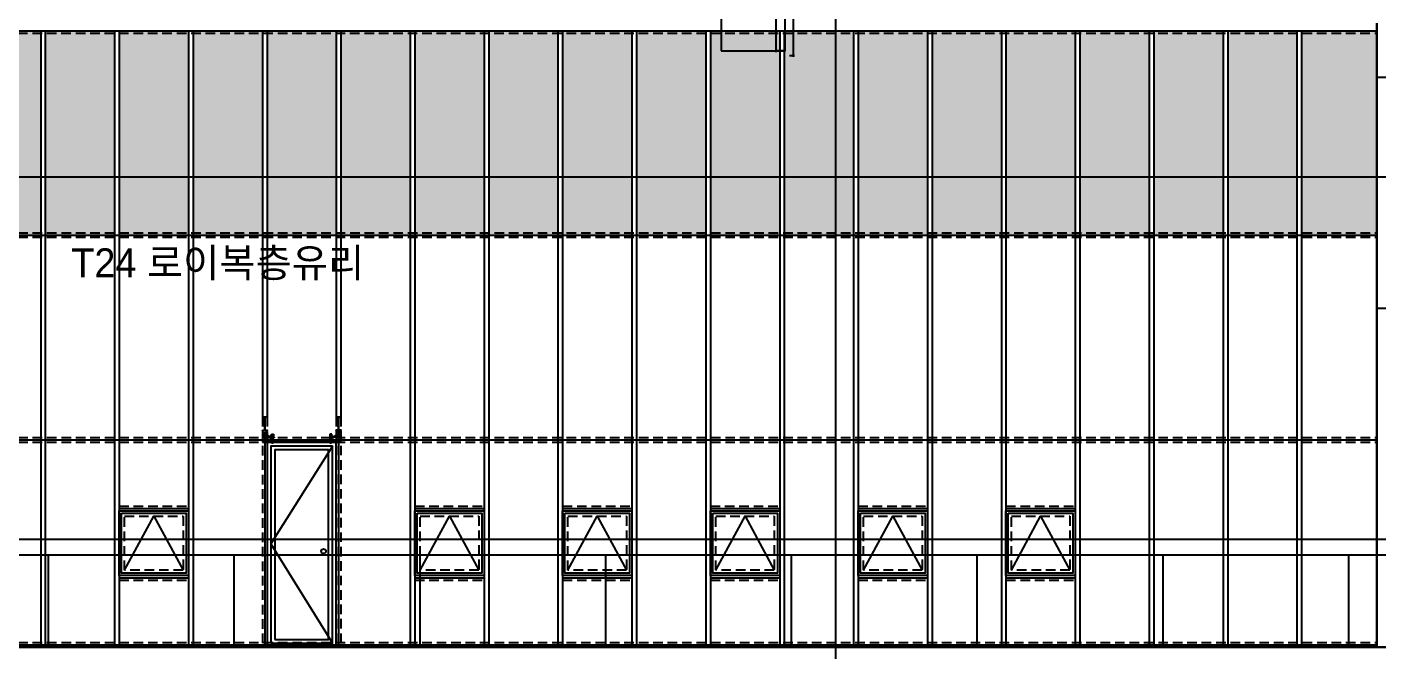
# Model space of a CAD drawing. Extents: x -430745 to 210250, y 0 to 148500.
# Drawn here: x 145388 to 162938, y 45029 to 53129 of the extents above; entities that cross this region are included whole.
import ezdxf

# ---------------------------------------------------------------- set-up
doc = ezdxf.new("R2010")
doc.units = 0
doc.header["$LTSCALE"] = 250
doc.header["$MEASUREMENT"] = 0
for name, pattern in [('CEN', [62, 60, -1, 0, -1]), ('CENTER', [2, 1.25, -0.25, 0.25, -0.25]), ('DASHED', [0.75, 0.5, -0.25]), ('HIDDEN', [0.375, 0.25, -0.125])]:
    doc.linetypes.add(name, pattern=pattern)
doc.layers.get('0').update_dxf_attribs({"linetype": 'CONTINUOUS'})
doc.layers.get('Defpoints').update_dxf_attribs({"linetype": 'CONTINUOUS'})
for name, color, linetype in [('A-CEN', 1, 'CONTINUOUS'), ('A-DIM', 7, 'CONTINUOUS'), ('A-DOOR', 4, 'CONTINUOUS'), ('A-ELE-2', 2, 'CONTINUOUS'), ('A-ELE-252', 252, 'CONTINUOUS'), ('A-ELE-254', 254, 'CONTINUOUS'), ('A-ELE-3', 3, 'CONTINUOUS'), ('A-ELE-7', 7, 'CONTINUOUS'), ('A-ELE-8', 8, 'CONTINUOUS'), ('A-ETC-GLASS HANDRIAL', 5, 'CONTINUOUS'), ('A-WIN', 4, 'CONTINUOUS'), ('A-WIN-CEN', 1, 'CONTINUOUS'), ('A-WIN-HID', 9, 'DASHED'), ('STL', 4, 'CONTINUOUS')]:
    doc.layers.add(name, color=color, linetype=linetype)
doc.layers.add('NOPLOT', color=193, linetype='CONTINUOUS', plot=False)
doc.layers.add('NOPLOT-TEXT', color=41, linetype='CONTINUOUS', plot=False)
doc.styles.add('Gdim', font='')
doc.styles.add('Gtx', font='')
doc.styles.get('Gdim').set_extended_font_data('Dotum')
doc.styles.get('Gtx').set_extended_font_data('Dotum')
doc.dimstyles.new('Gdim100', dxfattribs={"dimscale": 100, "dimtxt": 3, "dimasz": 6, "dimexe": 1.5, "dimexo": 2, "dimgap": 1, "dimtad": 1, "dimdec": 0, "dimzin": 0, "dimdsep": 46, "dimtxsty": 'Gdim', "dimblk": 'DOTSMALL', "dimcen": 1.5, "dimdle": 1.5, "dimclrd": 1, "dimclre": 1, "dimclrt": 256, "dimazin": 0, "dimtfac": 1, "dimtdec": 0, "dimtix": 1, "dimtmove": 2, "dimatfit": 3, "dimldrblk": 'DOTSMALL', "dimfxl": 1.5, "dimtolj": 1, "dimtzin": 0, "dimlwd": -1, "dimlwe": -1, "dimarcsym": 0})

# ---------------------------------------------------------------- blocks, each defined once
blk = doc.blocks.new('A-CEN-SOUTH2')
at = {"layer": 'A-CEN'}
for p, q in [((14124319, -438071.4), (14124319, -330738.1)), ((14047719, -412175.9, 0), (14135536.5, -412175.9, 0))]:
    blk.add_line(p, q, dxfattribs=at)
at = {"layer": 'A-CEN', "elevation": 0}
blk.add_lwpolyline([(14135536.5, -407475.9), (13988291.4, -407475.9)], dxfattribs=at)
at = {"layer": 'A-CEN'}
blk.add_lwpolyline([(14135536.5, -413575.9), (13988291.4, -413575.9)], dxfattribs=at)
blk = doc.blocks.new('_DotSmall')
at = {"color": 0, "linetype": 'ByBlock', "const_width": 0.5}
blk.add_lwpolyline([(-0.0625, 0, 1), (0.0625, 0, 1)], format="xyb", close=True, dxfattribs=at)
blk = doc.blocks.new('*D21')
at = {"layer": 'Defpoints', "color": 0, "transparency": 16777216}
for p in [(162921, 53179), (172012, 53179), (170495, 45079)]:
    blk.add_point(p, dxfattribs=at)
at = {"layer": 'NOPLOT', "color": 1, "transparency": 16777216}
for p, q in [((163121, 53179), (172162, 53179)), ((172012, 44929), (172012, 53329)), ((170695, 45079), (172162, 45079))]:
    blk.add_line(p, q, dxfattribs=at)
at = {"layer": 'NOPLOT', "color": 1, "transparency": 16777216, "xscale": 600, "yscale": 600, "zscale": 600}
for p, rotation in [((172012, 53179), 90), ((172012, 45079), 270)]:
    blk.add_blockref('_DotSmall', p, dxfattribs=dict(at, rotation=rotation))
at = {"layer": 'NOPLOT', "transparency": 16777216, "insert": (171762, 49129), "char_height": 300, "attachment_point": 5, "rotation": 90, "style": 'Gdim'}
blk.add_mtext('\\A1;8100', dxfattribs=at)
blk = doc.blocks.new('A$Cec1aeba7')
at = {"layer": 'A-ELE-7'}
for p in [(81625.6, 15450), (85250, 7350)]:
    blk.add_line(p, (81625.6, 7350), dxfattribs=at)
at = {"layer": 'A-ELE-8'}
for p, q in [((81625.6, 14750), (85250, 14750)), ((81625.6, 11750), (85250, 11750)), ((81625.6, 8750), (85250, 8750))]:
    blk.add_line(p, q, dxfattribs=at)
blk = doc.blocks.new('*D43')
at = {"layer": 'Defpoints', "color": 0, "transparency": 16777216}
for p in [(155120, 54199, 0), (155215, 54199, 0), (155235, 52819, 0)]:
    blk.add_point(p, dxfattribs=at)
at = {"layer": 'NOPLOT', "color": 1, "transparency": 16777216}
for p, q in [((155195, 54199, 0), (155105, 54199, 0)), ((155120, 52804, 0), (155120, 54214, 0)), ((155215, 52819, 0), (155105, 52819, 0))]:
    blk.add_line(p, q, dxfattribs=at)
at = {"layer": 'NOPLOT', "color": 1, "transparency": 16777216, "xscale": 60, "yscale": 60, "zscale": 60}
for p, rotation in [((155120, 54199, 0), 90), ((155120, 52819, 0), 270)]:
    blk.add_blockref('_DotSmall', p, dxfattribs=dict(at, rotation=rotation))
at = {"layer": 'NOPLOT', "transparency": 16777216, "insert": (155095, 53509, 0), "char_height": 30, "attachment_point": 5, "rotation": 90, "style": 'Gdim'}
blk.add_mtext('\\A1;1380', dxfattribs=at)
blk = doc.blocks.new('*D44')
at = {"layer": 'Defpoints', "color": 0, "transparency": 16777216}
for p in [(155275, 54259, 0), (155343, 54259), (155275, 52759, 0)]:
    blk.add_point(p, dxfattribs=at)
at = {"layer": 'NOPLOT', "color": 1, "transparency": 16777216}
for p, q in [((155295, 54259), (155358, 54259)), ((155343, 52744), (155343, 54274)), ((155295, 52759), (155358, 52759))]:
    blk.add_line(p, q, dxfattribs=at)
at = {"layer": 'NOPLOT', "color": 1, "transparency": 16777216, "xscale": 60, "yscale": 60, "zscale": 60}
for p, rotation in [((155343, 54259), 90), ((155343, 52759), 270)]:
    blk.add_blockref('_DotSmall', p, dxfattribs=dict(at, rotation=rotation))
at = {"layer": 'NOPLOT', "transparency": 16777216, "insert": (155318, 53509), "char_height": 30, "attachment_point": 5, "rotation": 90, "style": 'Gdim'}
blk.add_mtext('\\A1;1500', dxfattribs=at)
blk = doc.blocks.new('ad-1')
at = {"layer": 'A-DOOR'}
for points in [[(0, -2690), (900, -2690), (900, -30), (0, -30)], [(50, -2640), (850, -2640), (850, -80), (50, -80)], [(100, -2590), (800, -2590), (800, -130), (100, -130)]]:
    blk.add_lwpolyline(points, close=True, dxfattribs=at)
at = {"layer": 'A-WIN'}
blk.add_circle((735, -1445, 0), 30, dxfattribs=at)
at = {"layer": 'A-WIN-CEN'}
blk.add_lwpolyline([(850, -80), (50, -1350), (850, -2640)], dxfattribs=at)
blk = doc.blocks.new('A$C6817a27f')
at = {"layer": 'A-ELE-8'}
for p, q in [((0, 102), (4, 126)), ((0, 102), (9, 102)), ((3, 135), (3, 142)), ((48, 135), (3, 135)), ((47, 126), (4, 126)), ((6, 108), (6, 102)), ((6, 108), (44, 108)), ((8, 126), (8, 135)), ((9, 101), (9, 108)), ((42, 101), (9, 101)), ((16, 126), (16, 108)), ((35, 126), (35, 108)), ((42, 108), (42, 101)), ((42, 102), (51, 102)), ((44, 126), (44, 135)), ((44, 108), (44, 102)), ((51, 102), (47, 126)), ((48, 135), (48, 142)), ((106, 46), (96, 44)), ((96, 44), (96, 41)), ((154, 41), (96, 41)), ((97, 39), (97, 41)), ((154, 39), (97, 39)), ((103, 89), (148, 89)), ((103, 77), (103, 89)), ((103, 77), (148, 77)), ((109, 27), (103, 22)), ((148, 22), (103, 22)), ((145, 46), (106, 46)), ((109, 27), (109, 39)), ((142, 27), (109, 27)), ((110, 77), (110, 107)), ((110, 107), (140, 107)), ((110, 56), (112, 57)), ((110, 56), (112, 57)), ((110, 56), (111, 56)), ((110, 55), (111, 56)), ((110, 56), (111, 56)), ((110, 55), (111, 56)), ((110, 55), (111, 55)), ((110, 54), (111, 55)), ((110, 55), (111, 55)), ((110, 54), (111, 55)), ((110, 53), (111, 54)), ((110, 54), (111, 54)), ((110, 53), (111, 54)), ((110, 54), (111, 54)), ((110, 52), (111, 53)), ((110, 53), (111, 53)), ((110, 52), (111, 53)), ((110, 53), (111, 53)), ((110, 52), (111, 52)), ((110, 51), (111, 52)), ((110, 52), (111, 52)), ((110, 51), (111, 52)), ((110, 51), (111, 51)), ((110, 50), (111, 51)), ((110, 51), (111, 51)), ((110, 50), (111, 51)), ((110, 49), (111, 50)), ((110, 50), (111, 50)), ((110, 49), (111, 50)), ((110, 50), (111, 50)), ((110, 48), (111, 49)), ((110, 49), (111, 49)), ((110, 48), (111, 49)), ((110, 49), (111, 49)), ((110, 48), (111, 48)), ((110, 47), (111, 48)), ((110, 48), (111, 48)), ((110, 47), (111, 48)), ((110, 47), (111, 47)), ((110, 46), (111, 47)), ((110, 47), (111, 47)), ((110, 46), (111, 47)), ((140, 57), (111, 56)), ((140, 56), (111, 55)), ((140, 56), (111, 55)), ((140, 55), (111, 54)), ((140, 55), (111, 54)), ((140, 54), (111, 53)), ((140, 54), (111, 53)), ((140, 53), (111, 52)), ((140, 53), (111, 52)), ((140, 52), (111, 51)), ((140, 52), (111, 51)), ((140, 51), (111, 50)), ((140, 51), (111, 50)), ((140, 50), (111, 49)), ((140, 50), (111, 49)), ((140, 49), (111, 48)), ((140, 49), (111, 48)), ((140, 48), (111, 47)), ((140, 48), (111, 47)), ((112, 124), (138, 124)), ((112, 95), (112, 124)), ((112, 95), (138, 95)), ((139, 57), (112, 57)), ((139, 57), (112, 57)), ((136, 75), (114, 75)), ((114, 64), (114, 75)), ((136, 75), (114, 75)), ((136, 64), (114, 64)), ((136, 95), (115, 92)), ((115, 89), (115, 92)), ((136, 92), (115, 89)), ((117, 104), (134, 104)), ((117, 104), (117, 95)), ((119, 94), (120, 95)), ((119, 94), (120, 95)), ((119, 93), (120, 94)), ((119, 94), (120, 94)), ((119, 93), (120, 94)), ((119, 94), (120, 94)), ((119, 92), (120, 93)), ((119, 93), (120, 93)), ((119, 92), (120, 93)), ((119, 93), (120, 93)), ((119, 92), (120, 92)), ((119, 92), (120, 92)), ((119, 76), (120, 77)), ((119, 76), (120, 77)), ((119, 75), (120, 76)), ((119, 76), (120, 76)), ((119, 75), (120, 76)), ((119, 76), (120, 76)), ((119, 75), (120, 75)), ((119, 75), (120, 75)), ((119, 64), (119, 57)), ((128, 95), (120, 94)), ((128, 95), (120, 94)), ((131, 94), (120, 93)), ((131, 94), (120, 93)), ((128, 77), (120, 76)), ((120, 77), (131, 77)), ((128, 77), (120, 76)), ((120, 77), (131, 77)), ((131, 76), (120, 75)), ((131, 76), (120, 75)), ((120, 75), (120, 75)), ((120, 75), (120, 75)), ((120, 64), (120, 75)), ((123, 64), (128, 64)), ((123, 64), (128, 64)), ((123, 64), (123, 57)), ((128, 57), (123, 57)), ((128, 57), (123, 57)), ((140, 47), (126, 46)), ((140, 47), (126, 46)), ((131, 75), (128, 75)), ((131, 75), (128, 75)), ((128, 64), (128, 57)), ((132, 94), (131, 95)), ((132, 94), (131, 95)), ((132, 94), (131, 94)), ((132, 94), (131, 94)), ((132, 76), (131, 77)), ((132, 76), (131, 77)), ((132, 75), (131, 76)), ((132, 76), (131, 76)), ((132, 75), (131, 76)), ((132, 76), (131, 76)), ((131, 75), (131, 75)), ((132, 75), (131, 75)), ((131, 75), (131, 75)), ((132, 75), (131, 75)), ((131, 64), (131, 75)), ((132, 64), (132, 57)), ((133, 89), (133, 91)), ((134, 104), (134, 95)), ((136, 89), (136, 95)), ((136, 64), (136, 75)), ((138, 124), (138, 95)), ((141, 56), (139, 57)), ((141, 56), (139, 57)), ((140, 107), (140, 77)), ((141, 56), (140, 56)), ((141, 55), (140, 56)), ((141, 56), (140, 56)), ((141, 55), (140, 56)), ((141, 55), (140, 55)), ((141, 54), (140, 55)), ((141, 55), (140, 55)), ((141, 54), (140, 55)), ((141, 53), (140, 54)), ((141, 54), (140, 54)), ((141, 53), (140, 54)), ((141, 54), (140, 54)), ((141, 52), (140, 53)), ((141, 53), (140, 53)), ((141, 52), (140, 53)), ((141, 53), (140, 53)), ((141, 52), (140, 52)), ((141, 51), (140, 52)), ((141, 52), (140, 52)), ((141, 51), (140, 52)), ((141, 51), (140, 51)), ((141, 50), (140, 51)), ((141, 51), (140, 51)), ((141, 50), (140, 51)), ((141, 49), (140, 50)), ((141, 50), (140, 50)), ((141, 49), (140, 50)), ((141, 50), (140, 50)), ((141, 48), (140, 49)), ((141, 49), (140, 49)), ((141, 48), (140, 49)), ((141, 49), (140, 49)), ((141, 48), (140, 48)), ((141, 47), (140, 48)), ((141, 48), (140, 48)), ((141, 47), (140, 48)), ((141, 47), (140, 47)), ((141, 46), (140, 47)), ((141, 47), (140, 47)), ((141, 46), (140, 47)), ((142, 27), (142, 39)), ((142, 27), (148, 22)), ((145, 46), (154, 44)), ((148, 89), (148, 77)), ((154, 44), (154, 41)), ((154, 39), (154, 41))]:
    blk.add_line(p, q, dxfattribs=at)
at = {"layer": 'A-ELE-8', "linetype": 'CENTER', "ltscale": 3}
blk.add_line((25, 89, 0), (25, 139, 0), dxfattribs=at)
blk.add_line((25, 89, 0), (25, 139, 0), dxfattribs=at)
blk.add_line((25, 89, 0), (25, 139, 0), dxfattribs=at)
blk.add_line((25, 89, 0), (25, 139, 0), dxfattribs=at)
blk.add_line((25, 89, 0), (25, 139, 0), dxfattribs=at)
blk.add_line((25, 89, 0), (25, 139, 0), dxfattribs=at)
blk.add_line((25, 89, 0), (25, 139, 0), dxfattribs=at)
blk.add_line((25, 89, 0), (25, 139, 0), dxfattribs=at)
blk.add_line((25, 89, 0), (25, 139, 0), dxfattribs=at)
at = {"layer": 'A-ELE-8', "linetype": 'HIDDEN'}
for p, q in [((106, 86), (106, 89)), ((106, 86), (145, 86)), ((106, 77), (106, 80)), ((145, 80), (106, 80)), ((106, 80), (106, 77)), ((112, 86), (112, 80)), ((139, 86), (139, 80)), ((144, 77), (144, 80)), ((145, 89), (145, 86)), ((145, 80), (145, 77))]:
    blk.add_line(p, q, dxfattribs=at)
at = {"layer": 'A-ELE-8', "linetype": 'CEN'}
blk.add_line((126, 0), (126, 132), dxfattribs=at)
at = {"layer": 'A-ELE-8'}
for centre, radius, start, end in [((174, 257), 183, 225.9967, 247.0967), ((196, 336), 276, 238.3184, 250.328)]:
    blk.add_arc(centre, radius, start, end, dxfattribs=at)
at = {"layer": 'STL'}
for p, q in [((0, 142), (0, 172)), ((50, 142), (0, 142)), ((50, 142), (50, 172))]:
    blk.add_line(p, q, dxfattribs=at)

msp = doc.modelspace()

# ---------------------------------------------------------------- hatches: boundary and pattern name
at = {"layer": 'A-ELE-254'}
h = msp.add_hatch(color=256, dxfattribs=at)
h.dxf.hatch_style = 1
h.paths.add_polyline_path([(133865.3, 53078.9), (132955.3, 53078.9), (132955.3, 50428.9), (133865.3, 50428.9)])
h.paths.add_polyline_path([(134835.3, 53078.9), (133925.3, 53078.9), (133925.3, 50428.9), (134835.3, 50428.9)])
h.paths.add_polyline_path([(135805.3, 53078.9), (134895.3, 53078.9), (134895.3, 50428.9), (135805.3, 50428.9)])
h.paths.add_polyline_path([(136775.3, 53078.9), (135865.3, 53078.9), (135865.3, 50428.9), (136775.3, 50428.9)])
h.paths.add_polyline_path([(137745.3, 53078.9), (136835.3, 53078.9), (136835.3, 50428.9), (137745.3, 50428.9)])
h.paths.add_polyline_path([(138715.3, 53078.9), (137805.3, 53078.9), (137805.3, 50428.9), (138715.3, 50428.9)])
h.paths.add_polyline_path([(139685.3, 53078.9), (138775.3, 53078.9), (138775.3, 50428.9), (139685.3, 50428.9)])
h.paths.add_polyline_path([(140655.3, 53078.9), (139745.3, 53078.9), (139745.3, 50428.9), (140655.3, 50428.9)])
h.paths.add_polyline_path([(141625.3, 53078.9), (140715.3, 53078.9), (140715.3, 50428.9), (141625.3, 50428.9)])
h.paths.add_polyline_path([(142595.3, 53078.9), (141685.3, 53078.9), (141685.3, 50428.9), (142595.3, 50428.9)])
h.paths.add_polyline_path([(143565.3, 53078.9), (142655.3, 53078.9), (142655.3, 50428.9), (143565.3, 50428.9)])
h.paths.add_polyline_path([(144565.3, 53078.9), (143625.3, 53078.9), (143625.3, 50428.9), (144565.3, 50428.9)])
h.paths.add_polyline_path([(145565.3, 53078.9), (144625.3, 53078.9), (144625.3, 50428.9), (145565.3, 50428.9)])
h.paths.add_polyline_path([(147485.3, 53078.9), (146585.3, 53078.9), (146585.3, 50428.9), (147485.3, 50428.9)])
h.paths.add_polyline_path([(146525.3, 53078.9), (145625.3, 53078.9), (145625.3, 50428.9), (146525.3, 50428.9)])
h.paths.add_polyline_path([(148445.3, 53078.9), (147545.3, 53078.9), (147545.3, 50428.9), (148445.3, 50428.9)])
h.paths.add_polyline_path([(149405.3, 53078.9), (148505.3, 53078.9), (148505.3, 50428.9), (149405.3, 50428.9)])
h.paths.add_polyline_path([(150365.3, 53078.9), (149465.3, 53078.9), (149465.3, 50428.9), (150365.3, 50428.9)])
h.paths.add_polyline_path([(151325.3, 53078.9), (150425.3, 53078.9), (150425.3, 50428.9), (151325.3, 50428.9)])
h.paths.add_polyline_path([(152285.3, 53078.9), (151385.3, 53078.9), (151385.3, 50428.9), (152285.3, 50428.9)])
h.paths.add_polyline_path([(153245.3, 53078.9), (152345.3, 53078.9), (152345.3, 50428.9), (153245.3, 50428.9)])
h.paths.add_polyline_path([(154205.3, 53078.9), (153305.3, 53078.9), (153305.3, 50428.9), (154205.3, 50428.9)])
h.paths.add_polyline_path([(155165.3, 53078.9), (154265.3, 53078.9), (154265.3, 50428.9), (155165.3, 50428.9)])
h.paths.add_polyline_path([(156125.3, 53078.9), (155225.3, 53078.9), (155225.3, 50428.9), (156125.3, 50428.9)])
h.paths.add_polyline_path([(157085.3, 53078.9), (156185.3, 53078.9), (156185.3, 50428.9), (157085.3, 50428.9)])
h.paths.add_polyline_path([(158045.3, 53078.9), (157145.3, 53078.9), (157145.3, 50428.9), (158045.3, 50428.9)])
h.paths.add_polyline_path([(159005.3, 53078.9), (158105.3, 53078.9), (158105.3, 50428.9), (159005.3, 50428.9)])
h.paths.add_polyline_path([(159965.3, 53078.9), (159065.3, 53078.9), (159065.3, 50428.9), (159965.3, 50428.9)])
h.paths.add_polyline_path([(160925.3, 53078.9), (160025.3, 53078.9), (160025.3, 50428.9), (160925.3, 50428.9)])
h.paths.add_polyline_path([(161885.3, 53078.9), (160985.3, 53078.9), (160985.3, 50428.9), (161885.3, 50428.9)])
h.paths.add_polyline_path([(162920.8, 53078.9), (161945.3, 53078.9), (161945.3, 50428.9), (162920.8, 50428.9)])

# ---------------------------------------------------------------- linework, layer by layer
at = {"layer": 'A-ELE-2'}
msp.add_line((132895.3, 45078.9), (170495.3, 45078.9), dxfattribs=at)
at = {"layer": 'A-ELE-3'}
for p, q in [((162920.8, 45078.9), (162920.8, 53178.9)), ((132895.3, 53078.9), (162920.8, 53078.9))]:
    msp.add_line(p, q, dxfattribs=at)
at = {"layer": 'A-ELE-7', "color": 5, "elevation": 0}
msp.add_lwpolyline([(148445.3, 47738.9), (149465.3, 47738.9), (149465.3, 47756.5), (148445.3, 47756.5)], close=True, dxfattribs=at)
at = {"layer": 'A-ETC-GLASS HANDRIAL'}
for p, q in [((133595.3, 46278.9), (169795.3, 46278.9)), ((145661.9, 46278.9), (145661.9, 45078.9)), ((148075.3, 46278.9), (148075.3, 45078.9)), ((150488.6, 46278.9), (150488.6, 45078.9)), ((152901.9, 46278.9), (152901.9, 45078.9)), ((155315.3, 46278.9), (155315.3, 45078.9)), ((157728.6, 46278.9), (157728.6, 45078.9)), ((160141.9, 46278.9), (160141.9, 45078.9)), ((162555.3, 46278.9), (162555.3, 45078.9))]:
    msp.add_line(p, q, dxfattribs=at)
at = {"layer": 'A-WIN'}
for p, q in [((145565.3, 53078.9), (145565.3, 45108.9)), ((145625.3, 53078.9), (145625.3, 45108.9)), ((146525.3, 53078.9), (146525.3, 45108.9)), ((146585.3, 53078.9), (146585.3, 45108.9)), ((147485.3, 53078.9), (147485.3, 45108.9)), ((147545.3, 53078.9), (147545.3, 45108.9)), ((148445.3, 53078.9), (148445.3, 48066.9)), ((148505.3, 53078.9), (148505.3, 48066.9)), ((149405.3, 53078.9), (149405.3, 48068.9)), ((149465.3, 53078.9), (149465.3, 48068.9)), ((150365.3, 53078.9), (150365.3, 45108.9)), ((150425.3, 53078.9), (150425.3, 45108.9)), ((151325.3, 53078.9), (151325.3, 45108.9)), ((151385.3, 53078.9), (151385.3, 45108.9)), ((152285.3, 53078.9), (152285.3, 45108.9)), ((152345.3, 53078.9), (152345.3, 45108.9)), ((153245.3, 53078.9), (153245.3, 45108.9)), ((153305.3, 53078.9), (153305.3, 45108.9)), ((154205.3, 53078.9), (154205.3, 45108.9)), ((154265.3, 53078.9), (154265.3, 45108.9)), ((155165.3, 53078.9), (155165.3, 45108.9)), ((155225.3, 53078.9), (155225.3, 45108.9)), ((156125.3, 53078.9), (156125.3, 45108.9)), ((156185.3, 53078.9), (156185.3, 45108.9)), ((157085.3, 53078.9), (157085.3, 45108.9)), ((157145.3, 53078.9), (157145.3, 45108.9)), ((158045.3, 53078.9), (158045.3, 45108.9)), ((158105.3, 53078.9), (158105.3, 45108.9)), ((159005.3, 53078.9), (159005.3, 45108.9)), ((159065.3, 53078.9), (159065.3, 45108.9)), ((159965.3, 53078.9), (159965.3, 45108.9)), ((160025.3, 53078.9), (160025.3, 45108.9)), ((160925.3, 53078.9), (160925.3, 45108.9)), ((160985.3, 53078.9), (160985.3, 45108.9)), ((161885.3, 53078.9), (161885.3, 45108.9)), ((161945.3, 53078.9), (161945.3, 45108.9)), ((132897, 50428.9), (162920.8, 50428.9)), ((148445.3, 48066.9), (148505.3, 48066.9)), ((148475.3, 48066.9), (148475.3, 48046.9)), ((149405.3, 48068.9), (149465.3, 48068.9)), ((149435.3, 48068.9), (149435.3, 48048.9)), ((132897, 47768.9), (162920.8, 47768.9)), ((148475.3, 47817.9), (148475.3, 45078.9)), ((149435.3, 47890.9), (149435.3, 45078.9)), ((146585.3, 46878.9), (147485.3, 46878.9)), ((150425.3, 46878.9), (151325.3, 46878.9)), ((152345.3, 46878.9), (153245.3, 46878.9)), ((154265.3, 46878.9), (155165.3, 46878.9)), ((156185.3, 46878.9), (157085.3, 46878.9)), ((158105.3, 46878.9), (159005.3, 46878.9)), ((146585.3, 45978.9), (147365.3, 45978.9)), ((146585.3, 45978.9), (147485.3, 45978.9)), ((150425.3, 45978.9), (151205.3, 45978.9)), ((150425.3, 45978.9), (151325.3, 45978.9)), ((152345.3, 45978.9), (153125.3, 45978.9)), ((152345.3, 45978.9), (153245.3, 45978.9)), ((154265.3, 45978.9), (155045.3, 45978.9)), ((154265.3, 45978.9), (155165.3, 45978.9)), ((156185.3, 45978.9), (156965.3, 45978.9)), ((156185.3, 45978.9), (157085.3, 45978.9)), ((158105.3, 45978.9), (158885.3, 45978.9)), ((158105.3, 45978.9), (159005.3, 45978.9)), ((132897, 45108.9, 0), (162920.8, 45108.9, 0))]:
    msp.add_line(p, q, dxfattribs=at)
at = {"layer": 'A-WIN', "elevation": 0}
for points in [[(148471.3, 47896.9), (148479.3, 47896.9), (148479.3, 48046.9), (148471.3, 48046.9)], [(149431.3, 47898.9), (149439.3, 47898.9), (149439.3, 48048.9), (149431.3, 48048.9)], [(148445.3, 47896.9), (148505.3, 47896.9), (148505.3, 47888.9), (148445.3, 47888.9)], [(149405.3, 47898.9), (149465.3, 47898.9), (149465.3, 47890.9), (149405.3, 47890.9)], [(146585.3, 46848.9), (147485.3, 46848.9), (147485.3, 46008.9), (146585.3, 46008.9)], [(146615.3, 46818.9), (147455.3, 46818.9), (147455.3, 46038.9), (146615.3, 46038.9)], [(150425.3, 46848.9), (151325.3, 46848.9), (151325.3, 46008.9), (150425.3, 46008.9)], [(150455.3, 46818.9), (151295.3, 46818.9), (151295.3, 46038.9), (150455.3, 46038.9)], [(152345.3, 46848.9), (153245.3, 46848.9), (153245.3, 46008.9), (152345.3, 46008.9)], [(152375.3, 46818.9), (153215.3, 46818.9), (153215.3, 46038.9), (152375.3, 46038.9)], [(154265.3, 46848.9), (155165.3, 46848.9), (155165.3, 46008.9), (154265.3, 46008.9)], [(154295.3, 46818.9), (155135.3, 46818.9), (155135.3, 46038.9), (154295.3, 46038.9)], [(156185.3, 46848.9), (157085.3, 46848.9), (157085.3, 46008.9), (156185.3, 46008.9)], [(156215.3, 46818.9), (157055.3, 46818.9), (157055.3, 46038.9), (156215.3, 46038.9)], [(158105.3, 46848.9), (159005.3, 46848.9), (159005.3, 46008.9), (158105.3, 46008.9)], [(158135.3, 46818.9), (158975.3, 46818.9), (158975.3, 46038.9), (158135.3, 46038.9)]]:
    msp.add_lwpolyline(points, close=True, dxfattribs=at)
at = {"layer": 'A-WIN', "color": 1, "elevation": 0}
for points in [[(146655.3, 46078.9), (147035.3, 46778.9), (147415.3, 46078.9)], [(150495.3, 46078.9), (150875.3, 46778.9), (151255.3, 46078.9)], [(152415.3, 46078.9), (152795.3, 46778.9), (153175.3, 46078.9)], [(154335.3, 46078.9), (154715.3, 46778.9), (155095.3, 46078.9)], [(156255.3, 46078.9), (156635.3, 46778.9), (157015.3, 46078.9)], [(158175.3, 46078.9), (158555.3, 46778.9), (158935.3, 46078.9)]]:
    msp.add_lwpolyline(points, dxfattribs=at)
at = {"layer": 'A-WIN-HID'}
for p, q in [((132895.3, 53048.9), (162920.8, 53048.9)), ((132897, 50458.9), (162920.8, 50458.9)), ((132897, 50398.9), (162920.8, 50398.9)), ((148445.3, 48066.9), (148445.3, 45078.9)), ((148505.3, 48066.9), (148505.3, 45078.9)), ((149405.3, 48068.9), (149405.3, 45078.9)), ((149465.3, 48068.9), (149465.3, 45078.9)), ((132897, 47798.9), (162920.8, 47798.9)), ((132897, 47738.9), (162920.8, 47738.9)), ((146585.3, 46908.9), (147485.3, 46908.9)), ((150425.3, 46908.9), (151325.3, 46908.9)), ((152345.3, 46908.9), (153245.3, 46908.9)), ((154265.3, 46908.9), (155165.3, 46908.9)), ((156185.3, 46908.9), (157085.3, 46908.9)), ((158105.3, 46908.9), (159005.3, 46908.9)), ((146585.3, 45948.9), (147485.3, 45948.9)), ((150425.3, 45948.9), (151325.3, 45948.9)), ((152345.3, 45948.9), (153245.3, 45948.9)), ((154265.3, 45948.9), (155165.3, 45948.9)), ((156185.3, 45948.9), (157085.3, 45948.9)), ((158105.3, 45948.9), (159005.3, 45948.9)), ((132897, 45138.9, 0), (162920.8, 45138.9, 0))]:
    msp.add_line(p, q, dxfattribs=at)
at = {"layer": 'A-WIN-HID', "elevation": 0}
for points in [[(146655.3, 46778.9), (147415.3, 46778.9), (147415.3, 46078.9), (146655.3, 46078.9)], [(150495.3, 46778.9), (151255.3, 46778.9), (151255.3, 46078.9), (150495.3, 46078.9)], [(152415.3, 46778.9), (153175.3, 46778.9), (153175.3, 46078.9), (152415.3, 46078.9)], [(154335.3, 46778.9), (155095.3, 46778.9), (155095.3, 46078.9), (154335.3, 46078.9)], [(156255.3, 46778.9), (157015.3, 46778.9), (157015.3, 46078.9), (156255.3, 46078.9)], [(158175.3, 46778.9), (158935.3, 46778.9), (158935.3, 46078.9), (158175.3, 46078.9)]]:
    msp.add_lwpolyline(points, close=True, dxfattribs=at)
at = {"layer": 'NOPLOT', "elevation": 0}
msp.add_lwpolyline([(154405.2, 52818.9), (155235.2, 52818.9), (155235.2, 54198.9), (154405.2, 54198.9)], close=True, dxfattribs=at)

# ---------------------------------------------------------------- block references
at = {"layer": 'A-DIM'}
msp.add_blockref('A-CEN-SOUTH2', (-13968423.8, 458654.8), dxfattribs=at)
at = {"layer": 'A-DOOR'}
msp.add_blockref('ad-1', (148505.3, 47768.9), dxfattribs=at)
at = {"layer": 'A-ELE-252'}
msp.add_blockref('A$Cec1aeba7', (81295.3, 37728.9), dxfattribs=at)
at = {"layer": 'A-WIN'}
msp.add_blockref('A$C6817a27f', (148449.8, 47717.4), dxfattribs=at)
at = {"layer": 'A-WIN', "xscale": -1}
msp.add_blockref('A$C6817a27f', (149460.8, 47717.4), dxfattribs=at)

# ---------------------------------------------------------------- texts
at = {"layer": 'NOPLOT-TEXT', "linetype": 'Continuous', "style": 'Gtx'}
msp.add_text('T24 로이복층유리', height=375, rotation=360, dxfattribs=at).set_placement((145963.2, 49881.4, 0))

# ---------------------------------------------------------------- dimensions: what is measured, and where the dimension line sits
at = {"layer": 'NOPLOT'}
for base, p1, p2, picture, middle in [((155343, 54258.9), (155275.2, 52758.9, 0), (155275.2, 54258.9, 0), '*D44', (155318, 53508.9)), ((155119.6, 54198.9, 0), (155235.2, 52818.9, 0), (155215.2, 54198.9, 0), '*D43', (155094.5, 53508.9, 0))]:
    dim = msp.add_linear_dim(base=base, p1=p1, p2=p2, angle=90, dimstyle='Gdim100', override={"dimscale": 10, "dimfxl": 2, "dimarcsym": 1}, dxfattribs=at)
    dim.commit()
    dim.dimension.update_dxf_attribs({"geometry": picture, "text_midpoint": middle})
dim = msp.add_linear_dim(base=(172012.5, 53178.9), p1=(170495.3, 45078.9), p2=(162920.8, 53178.9), angle=90, dimstyle='Gdim100', dxfattribs=at)
dim.commit()
dim.dimension.update_dxf_attribs({"geometry": '*D21', "text_midpoint": (171762.2, 49128.9)})

doc.saveas('drawing.dxf')
